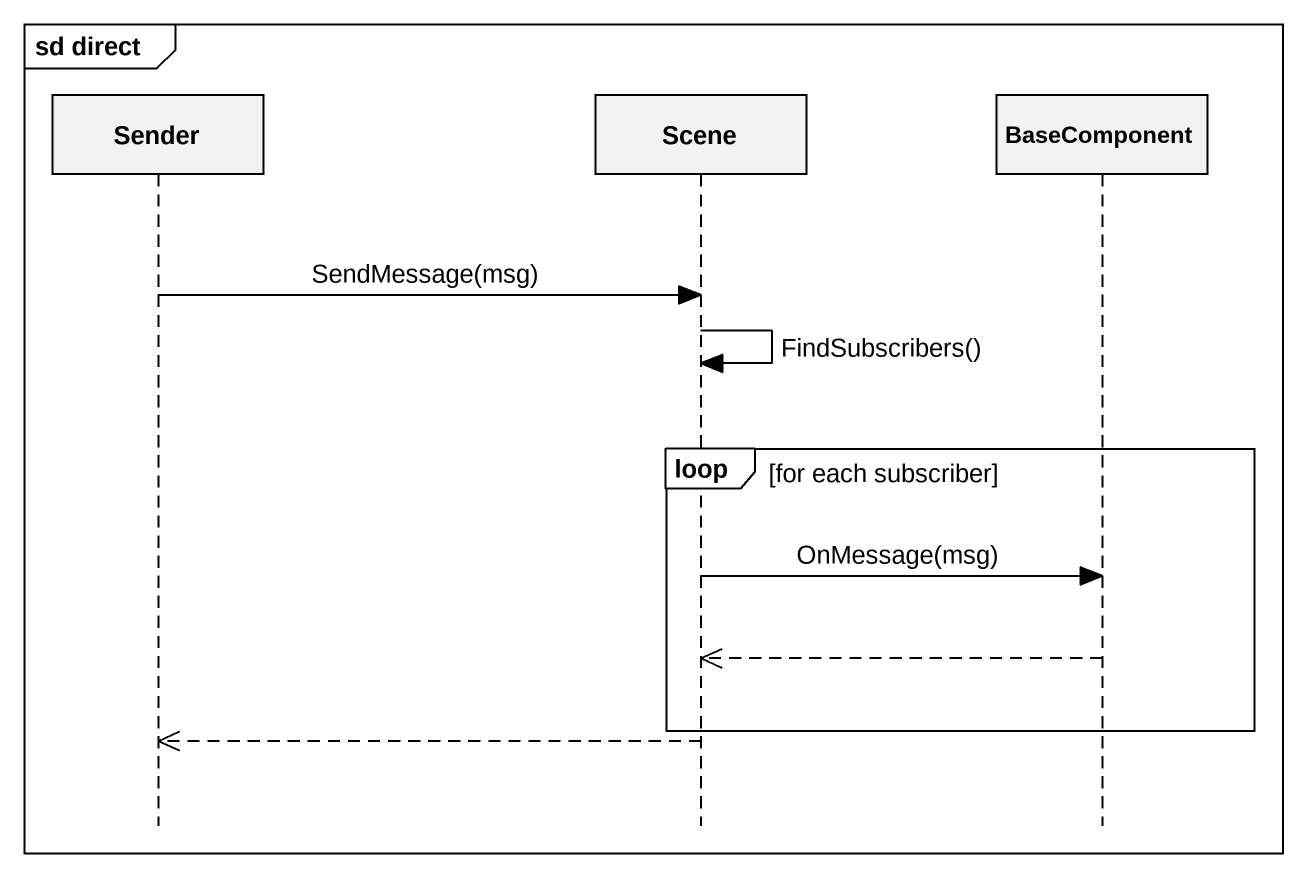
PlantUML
@startuml
mainframe sd direct
hide footbox
participant Sender
participant Scene
participant BaseComponent

Sender -> Scene : SendMessage(msg)
Scene -> Scene : FindSubscribers()
loop for each subscriber
  Scene -> BaseComponent : OnMessage(msg)
  BaseComponent -->> Scene
end
Scene -->> Sender
@enduml
